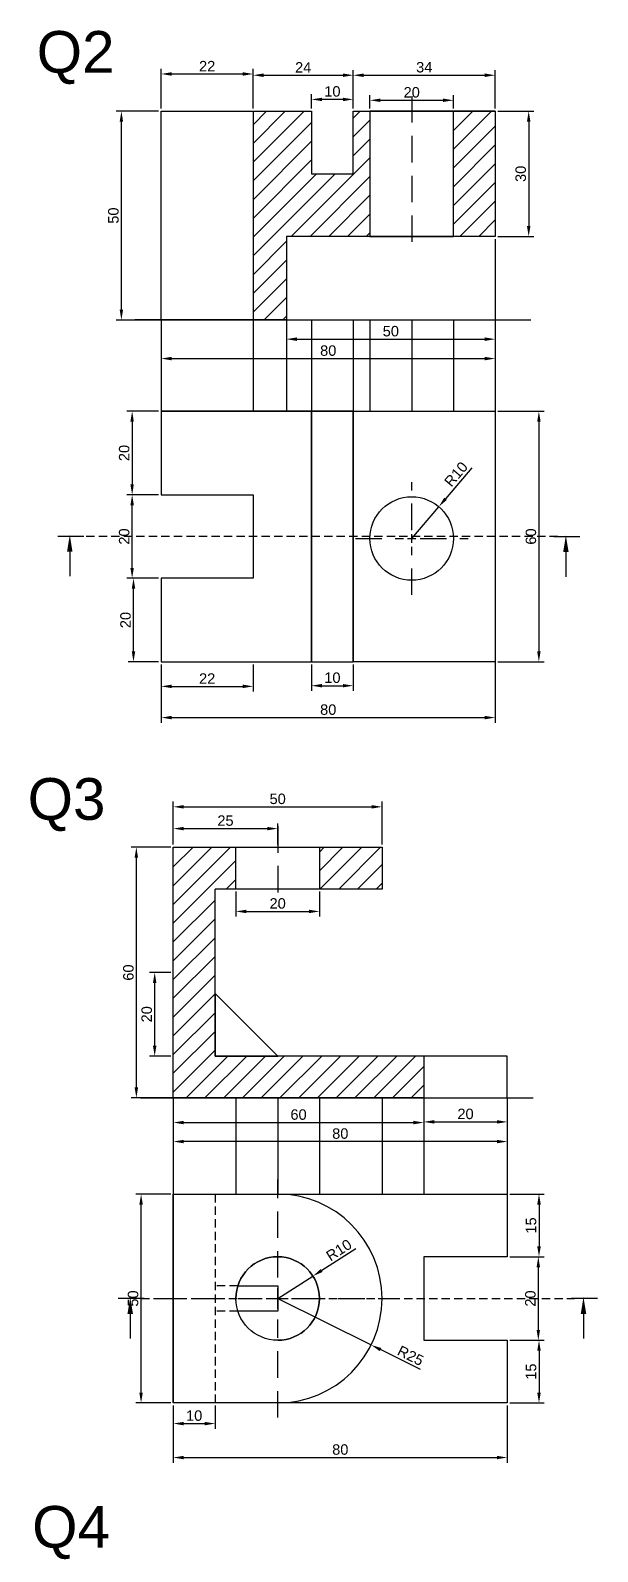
# Model space of a CAD drawing. Header units: millimetres. Extents: x 137 to 7220, y 7466 to 9893.
# Drawn here: x 2355.1 to 2491, y 9204.1 to 9568.4 of the extents above; entities that cross this region are included whole.
import ezdxf
from ezdxf import colors
from ezdxf.entities.mleader import LeaderData, LeaderLine
from ezdxf.math import Vec2, Vec3

# ---------------------------------------------------------------- set-up
doc = ezdxf.new("R2010")
doc.units = ezdxf.units.MM
doc.header["$PDMODE"] = 35
doc.header["$PDSIZE"] = 3
doc.linetypes.add('DASHED2', pattern=[9.525, 6.35, -3.175])
doc.linetypes.add('JIS_02_2.0', pattern=[3, 2, -1])
for name, color, linetype in [('Center Line', 3, 'DASHED2'), ('Dimensions', 1, 'Continuous'), ('Hidden Line', 50, 'JIS_02_2.0'), ('Projection', 140, 'Continuous'), ('Text', 7, 'Continuous')]:
    doc.layers.add(name, color=color, linetype=linetype)
doc.layers.add('Object', color=7, linetype='Continuous', lineweight=30)
doc.styles.get("Standard").update_dxf_attribs({"font": 'arial.ttf'})
doc.dimstyles.new('ISO-25', dxfattribs={"dimtxt": 2.5, "dimasz": 2.5, "dimexe": 1.25, "dimexo": 0.625, "dimtad": 1, "dimdec": 0, "dimtxsty": 'Standard', "dimcen": 2.5, "dimadec": 0, "dimazin": 0, "dimtfac": 1, "dimtdec": 0, "dimtmove": 0, "dimatfit": 3, "dimfxl": 1, "dimarcsym": 0})
pattern_1 = [(45, (2359.9666, 7753.6995), (-2.245064, 2.245064), [])]

# ---------------------------------------------------------------- blocks, each defined once
blk = doc.blocks.new('*U675')
at = {"layer": 'Center Line', "color": 0, "transparency": 16777216}
for p, q in [((0, 5), (0, 28.5)), ((-28.5, 0), (-5, 0)), ((5, 0), (28.5, 0)), ((0, -28.5), (0, -5))]:
    blk.add_line(p, q, dxfattribs=at)
at = {"layer": 'Center Line', "color": 0, "linetype": 'Continuous', "transparency": 16777216}
for p, q in [((-2.5, 0), (2.5, 0)), ((0, -2.5), (0, 2.5))]:
    blk.add_line(p, q, dxfattribs=at)
blk = doc.blocks.new('*U676')
at = {"layer": 'Center Line', "color": 0, "transparency": 16777216}
for p, q in [((0, 2), (0, 13.5)), ((-13.5, 0), (-2, 0)), ((2, 0), (13.5, 0)), ((0, -13.5), (0, -2))]:
    blk.add_line(p, q, dxfattribs=at)
at = {"layer": 'Center Line', "color": 0, "linetype": 'Continuous', "transparency": 16777216}
for p, q in [((-1, 0), (1, 0)), ((0, -1), (0, 1))]:
    blk.add_line(p, q, dxfattribs=at)
blk = doc.blocks.new('*D702')
at = {"layer": 'Defpoints', "color": 0, "transparency": 16777216}
for p in [(2452.91, 9454.34), (2446.43, 9446.73)]:
    blk.add_point(p, dxfattribs=at)
at = {"layer": 'Dimensions', "color": 0, "lineweight": -2, "transparency": 16777216}
for p, q in [((2460.84, 9463.63), (2454.53, 9456.24)), ((2446.43, 9446.73), (2452.91, 9454.34))]:
    blk.add_line(p, q, dxfattribs=at)
at = {"layer": 'Dimensions', "color": 0, "transparency": 16777216}
blk.add_solid([(2454.22, 9456.51), (2454.85, 9455.97), (2452.91, 9454.34)], dxfattribs=at)
at = {"layer": 'Dimensions', "color": 0, "transparency": 16777216, "insert": (2457.05, 9462.12), "char_height": 2.5, "attachment_point": 5, "rotation": 49.553}
blk.add_mtext('R10', dxfattribs=at)
blk = doc.blocks.new('*D703')
at = {"layer": 'Defpoints', "color": 0, "transparency": 16777216}
for p in [(2414.32, 9264.73), (2436.71, 9253.62)]:
    blk.add_point(p, dxfattribs=at)
at = {"layer": 'Dimensions', "color": 0, "lineweight": -2, "transparency": 16777216}
for p, q in [((2414.32, 9264.73), (2436.71, 9253.62)), ((2448.56, 9247.74), (2438.95, 9252.51))]:
    blk.add_line(p, q, dxfattribs=at)
at = {"layer": 'Dimensions', "color": 0, "transparency": 16777216}
blk.add_solid([(2439.14, 9252.88), (2438.77, 9252.13), (2436.71, 9253.62)], dxfattribs=at)
at = {"layer": 'Dimensions', "color": 0, "transparency": 16777216, "insert": (2446.16, 9251.05), "char_height": 2.5, "attachment_point": 5, "rotation": 333.596}
blk.add_mtext('R25', dxfattribs=at)
blk = doc.blocks.new('*D704')
at = {"layer": 'Defpoints', "color": 0, "transparency": 16777216}
for p in [(2422.76, 9270.11), (2414.32, 9264.73)]:
    blk.add_point(p, dxfattribs=at)
at = {"layer": 'Dimensions', "color": 0, "lineweight": -2, "transparency": 16777216}
for p, q in [((2433.06, 9276.67), (2424.86, 9271.45)), ((2414.32, 9264.73), (2422.76, 9270.11))]:
    blk.add_line(p, q, dxfattribs=at)
at = {"layer": 'Dimensions', "color": 0, "transparency": 16777216}
blk.add_solid([(2424.64, 9271.8), (2425.09, 9271.1), (2422.76, 9270.11)], dxfattribs=at)
at = {"layer": 'Dimensions', "color": 0, "transparency": 16777216, "insert": (2429, 9276.33), "char_height": 2.5, "attachment_point": 5, "rotation": 32.4821}
blk.add_mtext('R10', dxfattribs=at)
blk = doc.blocks.new('*D755')
at = {"layer": 'Defpoints', "color": 0, "transparency": 16777216}
for p in [(2466.43, 9519.05), (2386.43, 9499.05), (2466.43, 9489.81)]:
    blk.add_point(p, dxfattribs=at)
at = {"layer": 'Dimensions', "color": 0, "lineweight": -2, "transparency": 16777216}
for p, q in [((2466.43, 9518.43), (2466.43, 9488.56)), ((2386.43, 9498.43), (2386.43, 9488.56)), ((2388.93, 9489.81), (2463.93, 9489.81))]:
    blk.add_line(p, q, dxfattribs=at)
at = {"layer": 'Dimensions', "color": 0, "transparency": 16777216}
for points in [[(2388.93, 9490.23), (2388.93, 9489.39), (2386.43, 9489.81)], [(2463.93, 9490.23), (2463.93, 9489.39), (2466.43, 9489.81)]]:
    blk.add_solid(points, dxfattribs=at)
at = {"layer": 'Dimensions', "color": 0, "transparency": 16777216, "insert": (2426.43, 9491.71), "char_height": 2.5, "attachment_point": 5}
blk.add_mtext('80', dxfattribs=at)
blk = doc.blocks.new('*D756')
at = {"layer": 'Defpoints', "color": 0, "transparency": 16777216}
for p in [(2376.89, 9549.05), (2386.43, 9549.05), (2386.43, 9499.05)]:
    blk.add_point(p, dxfattribs=at)
at = {"layer": 'Dimensions', "color": 0, "lineweight": -2, "transparency": 16777216}
for p, q in [((2385.8, 9549.05), (2375.64, 9549.05)), ((2376.89, 9501.55), (2376.89, 9546.55)), ((2385.8, 9499.05), (2375.64, 9499.05))]:
    blk.add_line(p, q, dxfattribs=at)
at = {"layer": 'Dimensions', "color": 0, "transparency": 16777216}
for points in [[(2376.47, 9546.55), (2377.3, 9546.55), (2376.89, 9549.05)], [(2376.47, 9501.55), (2377.3, 9501.55), (2376.89, 9499.05)]]:
    blk.add_solid(points, dxfattribs=at)
at = {"layer": 'Dimensions', "color": 0, "transparency": 16777216, "insert": (2374.98, 9524.05), "char_height": 2.5, "attachment_point": 5, "rotation": 90}
blk.add_mtext('50', dxfattribs=at)
blk = doc.blocks.new('*D757')
at = {"layer": 'Defpoints', "color": 0, "transparency": 16777216}
for p in [(2408.43, 9557.96), (2386.43, 9549.05), (2408.43, 9549.05)]:
    blk.add_point(p, dxfattribs=at)
at = {"layer": 'Dimensions', "color": 0, "lineweight": -2, "transparency": 16777216}
for p, q in [((2386.43, 9549.68), (2386.43, 9559.21)), ((2408.43, 9549.68), (2408.43, 9559.21)), ((2388.93, 9557.96), (2405.93, 9557.96))]:
    blk.add_line(p, q, dxfattribs=at)
at = {"layer": 'Dimensions', "color": 0, "transparency": 16777216}
for points in [[(2388.93, 9558.38), (2388.93, 9557.55), (2386.43, 9557.96)], [(2405.93, 9558.38), (2405.93, 9557.55), (2408.43, 9557.96)]]:
    blk.add_solid(points, dxfattribs=at)
at = {"layer": 'Dimensions', "color": 0, "transparency": 16777216, "insert": (2397.43, 9559.84), "char_height": 2.5, "attachment_point": 5}
blk.add_mtext('22', dxfattribs=at)
blk = doc.blocks.new('*D758')
at = {"layer": 'Defpoints', "color": 0, "transparency": 16777216}
for p in [(2466.43, 9557.66), (2432.43, 9549.05), (2466.43, 9549.05)]:
    blk.add_point(p, dxfattribs=at)
at = {"layer": 'Dimensions', "color": 0, "lineweight": -2, "transparency": 16777216}
for p, q in [((2432.43, 9549.68), (2432.43, 9558.91)), ((2466.43, 9549.68), (2466.43, 9558.91)), ((2434.93, 9557.66), (2463.93, 9557.66))]:
    blk.add_line(p, q, dxfattribs=at)
at = {"layer": 'Dimensions', "color": 0, "transparency": 16777216}
for points in [[(2434.93, 9558.08), (2434.93, 9557.24), (2432.43, 9557.66)], [(2463.93, 9558.08), (2463.93, 9557.24), (2466.43, 9557.66)]]:
    blk.add_solid(points, dxfattribs=at)
at = {"layer": 'Dimensions', "color": 0, "transparency": 16777216, "insert": (2449.43, 9559.56), "char_height": 2.5, "attachment_point": 5}
blk.add_mtext('34', dxfattribs=at)
blk = doc.blocks.new('*D759')
at = {"layer": 'Defpoints', "color": 0, "transparency": 16777216}
for p in [(2456.43, 9551.66), (2436.43, 9549.05), (2456.43, 9549.05)]:
    blk.add_point(p, dxfattribs=at)
at = {"layer": 'Dimensions', "color": 0, "lineweight": -2, "transparency": 16777216}
for p, q in [((2436.43, 9549.68), (2436.43, 9552.91)), ((2438.93, 9551.66), (2453.93, 9551.66)), ((2456.43, 9549.68), (2456.43, 9552.91))]:
    blk.add_line(p, q, dxfattribs=at)
at = {"layer": 'Dimensions', "color": 0, "transparency": 16777216}
for points in [[(2438.93, 9552.08), (2438.93, 9551.25), (2436.43, 9551.66)], [(2453.93, 9552.08), (2453.93, 9551.25), (2456.43, 9551.66)]]:
    blk.add_solid(points, dxfattribs=at)
at = {"layer": 'Dimensions', "color": 0, "transparency": 16777216, "insert": (2446.43, 9553.56), "char_height": 2.5, "attachment_point": 5}
blk.add_mtext('20', dxfattribs=at)
blk = doc.blocks.new('*D760')
at = {"layer": 'Defpoints', "color": 0, "transparency": 16777216}
for p in [(2422.43, 9551.87), (2422.43, 9549.05), (2432.43, 9549.05)]:
    blk.add_point(p, dxfattribs=at)
at = {"layer": 'Dimensions', "color": 0, "lineweight": -2, "transparency": 16777216}
for p, q in [((2422.43, 9549.68), (2422.43, 9553.12)), ((2429.93, 9551.87), (2424.93, 9551.87)), ((2432.43, 9549.68), (2432.43, 9553.12))]:
    blk.add_line(p, q, dxfattribs=at)
at = {"layer": 'Dimensions', "color": 0, "transparency": 16777216}
for points in [[(2424.93, 9552.28), (2424.93, 9551.45), (2422.43, 9551.87)], [(2429.93, 9552.28), (2429.93, 9551.45), (2432.43, 9551.87)]]:
    blk.add_solid(points, dxfattribs=at)
at = {"layer": 'Dimensions', "color": 0, "transparency": 16777216, "insert": (2427.43, 9553.77), "char_height": 2.5, "attachment_point": 5}
blk.add_mtext('10', dxfattribs=at)
blk = doc.blocks.new('*D684')
at = {"layer": 'Defpoints', "color": 0, "transparency": 16777216}
for p in [(2432.43, 9557.66), (2408.43, 9549.05), (2432.43, 9549.05)]:
    blk.add_point(p, dxfattribs=at)
at = {"layer": 'Dimensions', "color": 0, "lineweight": -2, "transparency": 16777216}
for p, q in [((2408.43, 9549.68), (2408.43, 9558.91)), ((2432.43, 9549.68), (2432.43, 9558.91)), ((2410.93, 9557.66), (2429.93, 9557.66))]:
    blk.add_line(p, q, dxfattribs=at)
at = {"layer": 'Dimensions', "color": 0, "transparency": 16777216}
for points in [[(2410.93, 9558.08), (2410.93, 9557.24), (2408.43, 9557.66)], [(2429.93, 9558.08), (2429.93, 9557.24), (2432.43, 9557.66)]]:
    blk.add_solid(points, dxfattribs=at)
at = {"layer": 'Dimensions', "color": 0, "transparency": 16777216, "insert": (2420.43, 9559.54), "char_height": 2.5, "attachment_point": 5}
blk.add_mtext('24', dxfattribs=at)
blk = doc.blocks.new('*D685')
at = {"layer": 'Defpoints', "color": 0, "transparency": 16777216}
for p in [(2466.43, 9549.05), (2466.43, 9519.05), (2474.45, 9519.05)]:
    blk.add_point(p, dxfattribs=at)
at = {"layer": 'Dimensions', "color": 0, "lineweight": -2, "transparency": 16777216}
for p, q in [((2467.05, 9549.05), (2475.7, 9549.05)), ((2474.45, 9546.55), (2474.45, 9521.55)), ((2467.05, 9519.05), (2475.7, 9519.05))]:
    blk.add_line(p, q, dxfattribs=at)
at = {"layer": 'Dimensions', "color": 0, "transparency": 16777216}
for points in [[(2474.03, 9546.55), (2474.87, 9546.55), (2474.45, 9549.05)], [(2474.03, 9521.55), (2474.87, 9521.55), (2474.45, 9519.05)]]:
    blk.add_solid(points, dxfattribs=at)
at = {"layer": 'Dimensions', "color": 0, "transparency": 16777216, "insert": (2472.55, 9534.05), "char_height": 2.5, "attachment_point": 5, "rotation": 90}
blk.add_mtext('30', dxfattribs=at)
blk = doc.blocks.new('*D761')
at = {"layer": 'Defpoints', "color": 0, "transparency": 16777216}
for p in [(2466.43, 9519.05), (2416.43, 9499.05), (2466.43, 9494.46)]:
    blk.add_point(p, dxfattribs=at)
at = {"layer": 'Dimensions', "color": 0, "lineweight": -2, "transparency": 16777216}
for p, q in [((2466.43, 9518.43), (2466.43, 9493.21)), ((2416.43, 9498.43), (2416.43, 9493.21)), ((2418.93, 9494.46), (2463.93, 9494.46))]:
    blk.add_line(p, q, dxfattribs=at)
at = {"layer": 'Dimensions', "color": 0, "transparency": 16777216}
for points in [[(2418.93, 9494.88), (2418.93, 9494.04), (2416.43, 9494.46)], [(2463.93, 9494.88), (2463.93, 9494.04), (2466.43, 9494.46)]]:
    blk.add_solid(points, dxfattribs=at)
at = {"layer": 'Dimensions', "color": 0, "transparency": 16777216, "insert": (2441.43, 9496.36), "char_height": 2.5, "attachment_point": 5}
blk.add_mtext('50', dxfattribs=at)
blk = doc.blocks.new('*D762')
at = {"layer": 'Defpoints', "color": 0, "transparency": 16777216}
for p in [(2466.43, 9477.2), (2466.43, 9417.2), (2476.89, 9417.2)]:
    blk.add_point(p, dxfattribs=at)
at = {"layer": 'Dimensions', "color": 0, "lineweight": -2, "transparency": 16777216}
for p, q in [((2467.05, 9477.2), (2478.14, 9477.2)), ((2476.89, 9474.7), (2476.89, 9419.7)), ((2467.05, 9417.2), (2478.14, 9417.2))]:
    blk.add_line(p, q, dxfattribs=at)
at = {"layer": 'Dimensions', "color": 0, "transparency": 16777216}
for points in [[(2476.48, 9474.7), (2477.31, 9474.7), (2476.89, 9477.2)], [(2476.48, 9419.7), (2477.31, 9419.7), (2476.89, 9417.2)]]:
    blk.add_solid(points, dxfattribs=at)
at = {"layer": 'Dimensions', "color": 0, "transparency": 16777216, "insert": (2474.99, 9447.2), "char_height": 2.5, "attachment_point": 5, "rotation": 90}
blk.add_mtext('60', dxfattribs=at)
blk = doc.blocks.new('*D763')
at = {"layer": 'Defpoints', "color": 0, "transparency": 16777216}
for p in [(2386.43, 9417.2), (2466.43, 9417.2), (2466.43, 9403.84)]:
    blk.add_point(p, dxfattribs=at)
at = {"layer": 'Dimensions', "color": 0, "lineweight": -2, "transparency": 16777216}
for p, q in [((2386.43, 9416.57), (2386.43, 9402.59)), ((2466.43, 9416.57), (2466.43, 9402.59)), ((2388.93, 9403.84), (2463.93, 9403.84))]:
    blk.add_line(p, q, dxfattribs=at)
at = {"layer": 'Dimensions', "color": 0, "transparency": 16777216}
for points in [[(2388.93, 9404.26), (2388.93, 9403.43), (2386.43, 9403.84)], [(2463.93, 9404.26), (2463.93, 9403.43), (2466.43, 9403.84)]]:
    blk.add_solid(points, dxfattribs=at)
at = {"layer": 'Dimensions', "color": 0, "transparency": 16777216, "insert": (2426.43, 9405.74), "char_height": 2.5, "attachment_point": 5}
blk.add_mtext('80', dxfattribs=at)
blk = doc.blocks.new('*D764')
at = {"layer": 'Defpoints', "color": 0, "transparency": 16777216}
for p in [(2379.78, 9437.2), (2386.43, 9437.2), (2386.43, 9417.2)]:
    blk.add_point(p, dxfattribs=at)
at = {"layer": 'Dimensions', "color": 0, "lineweight": -2, "transparency": 16777216}
for p, q in [((2385.8, 9437.2), (2378.53, 9437.2)), ((2379.78, 9419.7), (2379.78, 9434.7)), ((2385.8, 9417.2), (2378.53, 9417.2))]:
    blk.add_line(p, q, dxfattribs=at)
at = {"layer": 'Dimensions', "color": 0, "transparency": 16777216}
for points in [[(2379.37, 9434.7), (2380.2, 9434.7), (2379.78, 9437.2)], [(2379.37, 9419.7), (2380.2, 9419.7), (2379.78, 9417.2)]]:
    blk.add_solid(points, dxfattribs=at)
at = {"layer": 'Dimensions', "color": 0, "transparency": 16777216, "insert": (2377.88, 9427.2), "char_height": 2.5, "attachment_point": 5, "rotation": 90}
blk.add_mtext('20', dxfattribs=at)
blk = doc.blocks.new('*D765')
at = {"layer": 'Defpoints', "color": 0, "transparency": 16777216}
for p in [(2379.46, 9457.2), (2386.43, 9457.2), (2386.43, 9437.2)]:
    blk.add_point(p, dxfattribs=at)
at = {"layer": 'Dimensions', "color": 0, "lineweight": -2, "transparency": 16777216}
for p, q in [((2385.8, 9457.2), (2378.21, 9457.2)), ((2379.46, 9439.7), (2379.46, 9454.7)), ((2385.8, 9437.2), (2378.21, 9437.2))]:
    blk.add_line(p, q, dxfattribs=at)
at = {"layer": 'Dimensions', "color": 0, "transparency": 16777216}
for points in [[(2379.04, 9454.7), (2379.87, 9454.7), (2379.46, 9457.2)], [(2379.04, 9439.7), (2379.87, 9439.7), (2379.46, 9437.2)]]:
    blk.add_solid(points, dxfattribs=at)
at = {"layer": 'Dimensions', "color": 0, "transparency": 16777216, "insert": (2377.56, 9447.2), "char_height": 2.5, "attachment_point": 5, "rotation": 90}
blk.add_mtext('20', dxfattribs=at)
blk = doc.blocks.new('*D766')
at = {"layer": 'Defpoints', "color": 0, "transparency": 16777216}
for p in [(2386.43, 9477.2), (2379.46, 9457.2), (2386.43, 9457.2)]:
    blk.add_point(p, dxfattribs=at)
at = {"layer": 'Dimensions', "color": 0, "lineweight": -2, "transparency": 16777216}
for p, q in [((2385.8, 9477.2), (2378.21, 9477.2)), ((2379.46, 9474.7), (2379.46, 9459.7)), ((2385.8, 9457.2), (2378.21, 9457.2))]:
    blk.add_line(p, q, dxfattribs=at)
at = {"layer": 'Dimensions', "color": 0, "transparency": 16777216}
for points in [[(2379.04, 9474.7), (2379.87, 9474.7), (2379.46, 9477.2)], [(2379.04, 9459.7), (2379.87, 9459.7), (2379.46, 9457.2)]]:
    blk.add_solid(points, dxfattribs=at)
at = {"layer": 'Dimensions', "color": 0, "transparency": 16777216, "insert": (2377.56, 9467.2), "char_height": 2.5, "attachment_point": 5, "rotation": 90}
blk.add_mtext('20', dxfattribs=at)
blk = doc.blocks.new('*D767')
at = {"layer": 'Defpoints', "color": 0, "transparency": 16777216}
for p in [(2386.43, 9417.2), (2408.43, 9417.2), (2408.43, 9411.32)]:
    blk.add_point(p, dxfattribs=at)
at = {"layer": 'Dimensions', "color": 0, "lineweight": -2, "transparency": 16777216}
for p, q in [((2386.43, 9416.57), (2386.43, 9410.07)), ((2408.43, 9416.57), (2408.43, 9410.07)), ((2388.93, 9411.32), (2405.93, 9411.32))]:
    blk.add_line(p, q, dxfattribs=at)
at = {"layer": 'Dimensions', "color": 0, "transparency": 16777216}
for points in [[(2388.93, 9411.74), (2388.93, 9410.9), (2386.43, 9411.32)], [(2405.93, 9411.74), (2405.93, 9410.9), (2408.43, 9411.32)]]:
    blk.add_solid(points, dxfattribs=at)
at = {"layer": 'Dimensions', "color": 0, "transparency": 16777216, "insert": (2397.43, 9413.2), "char_height": 2.5, "attachment_point": 5}
blk.add_mtext('22', dxfattribs=at)
blk = doc.blocks.new('*D768')
at = {"layer": 'Defpoints', "color": 0, "transparency": 16777216}
for p in [(2422.43, 9417.2), (2432.43, 9417.2), (2432.43, 9411.48)]:
    blk.add_point(p, dxfattribs=at)
at = {"layer": 'Dimensions', "color": 0, "lineweight": -2, "transparency": 16777216}
for p, q in [((2422.43, 9416.57), (2422.43, 9410.23)), ((2432.43, 9416.57), (2432.43, 9410.23)), ((2424.93, 9411.48), (2429.93, 9411.48))]:
    blk.add_line(p, q, dxfattribs=at)
at = {"layer": 'Dimensions', "color": 0, "transparency": 16777216}
for points in [[(2424.93, 9411.9), (2424.93, 9411.07), (2422.43, 9411.48)], [(2429.93, 9411.9), (2429.93, 9411.07), (2432.43, 9411.48)]]:
    blk.add_solid(points, dxfattribs=at)
at = {"layer": 'Dimensions', "color": 0, "transparency": 16777216, "insert": (2427.43, 9413.38), "char_height": 2.5, "attachment_point": 5}
blk.add_mtext('10', dxfattribs=at)
blk = doc.blocks.new('*D769')
at = {"layer": 'Defpoints', "color": 0, "transparency": 16777216}
for p in [(2389.32, 9312.79), (2469.32, 9312.79), (2389.32, 9302.32)]:
    blk.add_point(p, dxfattribs=at)
at = {"layer": 'Dimensions', "color": 0, "lineweight": -2, "transparency": 16777216}
for p, q in [((2389.32, 9312.17), (2389.32, 9301.07)), ((2469.32, 9312.17), (2469.32, 9301.07)), ((2466.82, 9302.32), (2391.82, 9302.32))]:
    blk.add_line(p, q, dxfattribs=at)
at = {"layer": 'Dimensions', "color": 0, "transparency": 16777216}
for points in [[(2391.82, 9302.74), (2391.82, 9301.9), (2389.32, 9302.32)], [(2466.82, 9302.74), (2466.82, 9301.9), (2469.32, 9302.32)]]:
    blk.add_solid(points, dxfattribs=at)
at = {"layer": 'Dimensions', "color": 0, "transparency": 16777216, "insert": (2429.32, 9304.22), "char_height": 2.5, "attachment_point": 5}
blk.add_mtext('80', dxfattribs=at)
blk = doc.blocks.new('*D770')
at = {"layer": 'Defpoints', "color": 0, "transparency": 16777216}
for p in [(2389.32, 9312.79), (2449.32, 9312.79), (2449.32, 9306.87)]:
    blk.add_point(p, dxfattribs=at)
at = {"layer": 'Dimensions', "color": 0, "lineweight": -2, "transparency": 16777216}
for p, q in [((2389.32, 9312.17), (2389.32, 9305.62)), ((2449.32, 9312.17), (2449.32, 9305.62)), ((2391.82, 9306.87), (2446.82, 9306.87))]:
    blk.add_line(p, q, dxfattribs=at)
at = {"layer": 'Dimensions', "color": 0, "transparency": 16777216}
for points in [[(2391.82, 9307.29), (2391.82, 9306.45), (2389.32, 9306.87)], [(2446.82, 9307.29), (2446.82, 9306.45), (2449.32, 9306.87)]]:
    blk.add_solid(points, dxfattribs=at)
at = {"layer": 'Dimensions', "color": 0, "transparency": 16777216, "insert": (2419.32, 9308.77), "char_height": 2.5, "attachment_point": 5}
blk.add_mtext('60', dxfattribs=at)
blk = doc.blocks.new('*D686')
at = {"layer": 'Defpoints', "color": 0, "transparency": 16777216}
for p in [(2449.32, 9312.79), (2469.32, 9312.79), (2469.32, 9307.03)]:
    blk.add_point(p, dxfattribs=at)
at = {"layer": 'Dimensions', "color": 0, "lineweight": -2, "transparency": 16777216}
for p, q in [((2449.32, 9312.17), (2449.32, 9305.78)), ((2469.32, 9312.17), (2469.32, 9305.78)), ((2451.82, 9307.03), (2466.82, 9307.03))]:
    blk.add_line(p, q, dxfattribs=at)
at = {"layer": 'Dimensions', "color": 0, "transparency": 16777216}
for points in [[(2451.82, 9307.45), (2451.82, 9306.62), (2449.32, 9307.03)], [(2466.82, 9307.45), (2466.82, 9306.62), (2469.32, 9307.03)]]:
    blk.add_solid(points, dxfattribs=at)
at = {"layer": 'Dimensions', "color": 0, "transparency": 16777216, "insert": (2459.32, 9308.93), "char_height": 2.5, "attachment_point": 5}
blk.add_mtext('20', dxfattribs=at)
blk = doc.blocks.new('*D771')
at = {"layer": 'Defpoints', "color": 0, "transparency": 16777216}
for p in [(2380.47, 9372.79), (2389.32, 9372.79), (2389.32, 9312.79)]:
    blk.add_point(p, dxfattribs=at)
at = {"layer": 'Dimensions', "color": 0, "lineweight": -2, "transparency": 16777216}
for p, q in [((2388.69, 9372.79), (2379.22, 9372.79)), ((2380.47, 9315.29), (2380.47, 9370.29)), ((2388.69, 9312.79), (2379.22, 9312.79))]:
    blk.add_line(p, q, dxfattribs=at)
at = {"layer": 'Dimensions', "color": 0, "transparency": 16777216}
for points in [[(2380.05, 9370.29), (2380.88, 9370.29), (2380.47, 9372.79)], [(2380.05, 9315.29), (2380.88, 9315.29), (2380.47, 9312.79)]]:
    blk.add_solid(points, dxfattribs=at)
at = {"layer": 'Dimensions', "color": 0, "transparency": 16777216, "insert": (2378.57, 9342.79), "char_height": 2.5, "attachment_point": 5, "rotation": 90}
blk.add_mtext('60', dxfattribs=at)
blk = doc.blocks.new('*D772')
at = {"layer": 'Defpoints', "color": 0, "transparency": 16777216}
for p in [(2439.32, 9382.47), (2389.32, 9372.79), (2439.32, 9372.79)]:
    blk.add_point(p, dxfattribs=at)
at = {"layer": 'Dimensions', "color": 0, "lineweight": -2, "transparency": 16777216}
for p, q in [((2389.32, 9373.42), (2389.32, 9383.72)), ((2439.32, 9373.42), (2439.32, 9383.72)), ((2391.82, 9382.47), (2436.82, 9382.47))]:
    blk.add_line(p, q, dxfattribs=at)
at = {"layer": 'Dimensions', "color": 0, "transparency": 16777216}
for points in [[(2391.82, 9382.89), (2391.82, 9382.06), (2389.32, 9382.47)], [(2436.82, 9382.89), (2436.82, 9382.06), (2439.32, 9382.47)]]:
    blk.add_solid(points, dxfattribs=at)
at = {"layer": 'Dimensions', "color": 0, "transparency": 16777216, "insert": (2414.32, 9384.37), "char_height": 2.5, "attachment_point": 5}
blk.add_mtext('50', dxfattribs=at)
blk = doc.blocks.new('*D773')
at = {"layer": 'Defpoints', "color": 0, "transparency": 16777216}
for p in [(2404.32, 9362.79), (2424.32, 9362.79), (2424.32, 9357.43)]:
    blk.add_point(p, dxfattribs=at)
at = {"layer": 'Dimensions', "color": 0, "lineweight": -2, "transparency": 16777216}
for p, q in [((2404.32, 9362.17), (2404.32, 9356.18)), ((2424.32, 9362.17), (2424.32, 9356.18)), ((2406.82, 9357.43), (2421.82, 9357.43))]:
    blk.add_line(p, q, dxfattribs=at)
at = {"layer": 'Dimensions', "color": 0, "transparency": 16777216}
for points in [[(2406.82, 9357.84), (2406.82, 9357.01), (2404.32, 9357.43)], [(2421.82, 9357.84), (2421.82, 9357.01), (2424.32, 9357.43)]]:
    blk.add_solid(points, dxfattribs=at)
at = {"layer": 'Dimensions', "color": 0, "transparency": 16777216, "insert": (2414.32, 9359.33), "char_height": 2.5, "attachment_point": 5}
blk.add_mtext('20', dxfattribs=at)
blk = doc.blocks.new('*D774')
at = {"layer": 'Defpoints', "color": 0, "transparency": 16777216}
for p in [(2414.32, 9377.26), (2389.32, 9372.79), (2414.32, 9372.79)]:
    blk.add_point(p, dxfattribs=at)
at = {"layer": 'Dimensions', "color": 0, "lineweight": -2, "transparency": 16777216}
for p, q in [((2389.32, 9373.42), (2389.32, 9378.51)), ((2391.82, 9377.26), (2411.82, 9377.26)), ((2414.32, 9373.42), (2414.32, 9378.51))]:
    blk.add_line(p, q, dxfattribs=at)
at = {"layer": 'Dimensions', "color": 0, "transparency": 16777216}
for points in [[(2391.82, 9377.68), (2391.82, 9376.84), (2389.32, 9377.26)], [(2411.82, 9377.68), (2411.82, 9376.84), (2414.32, 9377.26)]]:
    blk.add_solid(points, dxfattribs=at)
at = {"layer": 'Dimensions', "color": 0, "transparency": 16777216, "insert": (2401.82, 9379.16), "char_height": 2.5, "attachment_point": 5}
blk.add_mtext('25', dxfattribs=at)
blk = doc.blocks.new('*D775')
at = {"layer": 'Defpoints', "color": 0, "transparency": 16777216}
for p in [(2384.86, 9342.79), (2389.32, 9342.79), (2389.32, 9322.79)]:
    blk.add_point(p, dxfattribs=at)
at = {"layer": 'Dimensions', "color": 0, "lineweight": -2, "transparency": 16777216}
for p, q in [((2388.69, 9342.79), (2383.61, 9342.79)), ((2384.86, 9325.29), (2384.86, 9340.29)), ((2388.69, 9322.79), (2383.61, 9322.79))]:
    blk.add_line(p, q, dxfattribs=at)
at = {"layer": 'Dimensions', "color": 0, "transparency": 16777216}
for points in [[(2384.44, 9340.29), (2385.28, 9340.29), (2384.86, 9342.79)], [(2384.44, 9325.29), (2385.28, 9325.29), (2384.86, 9322.79)]]:
    blk.add_solid(points, dxfattribs=at)
at = {"layer": 'Dimensions', "color": 0, "transparency": 16777216, "insert": (2382.96, 9332.79), "char_height": 2.5, "attachment_point": 5, "rotation": 90}
blk.add_mtext('20', dxfattribs=at)
blk = doc.blocks.new('*D776')
at = {"layer": 'Defpoints', "color": 0, "transparency": 16777216}
for p in [(2381.6, 9289.73), (2389.32, 9289.73), (2389.32, 9239.73)]:
    blk.add_point(p, dxfattribs=at)
at = {"layer": 'Dimensions', "color": 0, "lineweight": -2, "transparency": 16777216}
for p, q in [((2388.69, 9289.73), (2380.35, 9289.73)), ((2381.6, 9242.23), (2381.6, 9287.23)), ((2388.69, 9239.73), (2380.35, 9239.73))]:
    blk.add_line(p, q, dxfattribs=at)
at = {"layer": 'Dimensions', "color": 0, "transparency": 16777216}
for points in [[(2381.18, 9287.23), (2382.01, 9287.23), (2381.6, 9289.73)], [(2381.18, 9242.23), (2382.01, 9242.23), (2381.6, 9239.73)]]:
    blk.add_solid(points, dxfattribs=at)
at = {"layer": 'Dimensions', "color": 0, "transparency": 16777216, "insert": (2379.69, 9264.73), "char_height": 2.5, "attachment_point": 5, "rotation": 90}
blk.add_mtext('50', dxfattribs=at)
blk = doc.blocks.new('*D777')
at = {"layer": 'Defpoints', "color": 0, "transparency": 16777216}
for p in [(2389.32, 9239.73), (2469.32, 9239.73), (2469.32, 9226.66)]:
    blk.add_point(p, dxfattribs=at)
at = {"layer": 'Dimensions', "color": 0, "lineweight": -2, "transparency": 16777216}
for p, q in [((2389.32, 9239.11), (2389.32, 9225.41)), ((2469.32, 9239.11), (2469.32, 9225.41)), ((2391.82, 9226.66), (2466.82, 9226.66))]:
    blk.add_line(p, q, dxfattribs=at)
at = {"layer": 'Dimensions', "color": 0, "transparency": 16777216}
for points in [[(2391.82, 9227.07), (2391.82, 9226.24), (2389.32, 9226.66)], [(2466.82, 9227.07), (2466.82, 9226.24), (2469.32, 9226.66)]]:
    blk.add_solid(points, dxfattribs=at)
at = {"layer": 'Dimensions', "color": 0, "transparency": 16777216, "insert": (2429.32, 9228.56), "char_height": 2.5, "attachment_point": 5}
blk.add_mtext('80', dxfattribs=at)
blk = doc.blocks.new('*D778')
at = {"layer": 'Defpoints', "color": 0, "transparency": 16777216}
for p in [(2469.32, 9289.73), (2469.32, 9274.73), (2476.92, 9274.73)]:
    blk.add_point(p, dxfattribs=at)
at = {"layer": 'Dimensions', "color": 0, "lineweight": -2, "transparency": 16777216}
for p, q in [((2469.94, 9289.73), (2478.17, 9289.73)), ((2476.92, 9287.23), (2476.92, 9277.23)), ((2469.94, 9274.73), (2478.17, 9274.73))]:
    blk.add_line(p, q, dxfattribs=at)
at = {"layer": 'Dimensions', "color": 0, "transparency": 16777216}
for points in [[(2476.5, 9287.23), (2477.34, 9287.23), (2476.92, 9289.73)], [(2476.5, 9277.23), (2477.34, 9277.23), (2476.92, 9274.73)]]:
    blk.add_solid(points, dxfattribs=at)
at = {"layer": 'Dimensions', "color": 0, "transparency": 16777216, "insert": (2475.02, 9282.23), "char_height": 2.5, "attachment_point": 5, "rotation": 90}
blk.add_mtext('15', dxfattribs=at)
blk = doc.blocks.new('*D779')
at = {"layer": 'Defpoints', "color": 0, "transparency": 16777216}
for p in [(2469.32, 9274.73), (2469.32, 9254.73), (2476.76, 9254.73)]:
    blk.add_point(p, dxfattribs=at)
at = {"layer": 'Dimensions', "color": 0, "lineweight": -2, "transparency": 16777216}
for p, q in [((2469.94, 9274.73), (2478.01, 9274.73)), ((2476.76, 9272.23), (2476.76, 9257.23)), ((2469.94, 9254.73), (2478.01, 9254.73))]:
    blk.add_line(p, q, dxfattribs=at)
at = {"layer": 'Dimensions', "color": 0, "transparency": 16777216}
for points in [[(2476.34, 9272.23), (2477.17, 9272.23), (2476.76, 9274.73)], [(2476.34, 9257.23), (2477.17, 9257.23), (2476.76, 9254.73)]]:
    blk.add_solid(points, dxfattribs=at)
at = {"layer": 'Dimensions', "color": 0, "transparency": 16777216, "insert": (2474.86, 9264.73), "char_height": 2.5, "attachment_point": 5, "rotation": 90}
blk.add_mtext('20', dxfattribs=at)
blk = doc.blocks.new('*D780')
at = {"layer": 'Defpoints', "color": 0, "transparency": 16777216}
for p in [(2469.32, 9254.73), (2469.32, 9239.73), (2476.92, 9239.73)]:
    blk.add_point(p, dxfattribs=at)
at = {"layer": 'Dimensions', "color": 0, "lineweight": -2, "transparency": 16777216}
for p, q in [((2469.94, 9254.73), (2478.17, 9254.73)), ((2476.92, 9252.23), (2476.92, 9242.23)), ((2469.94, 9239.73), (2478.17, 9239.73))]:
    blk.add_line(p, q, dxfattribs=at)
at = {"layer": 'Dimensions', "color": 0, "transparency": 16777216}
for points in [[(2476.5, 9252.23), (2477.34, 9252.23), (2476.92, 9254.73)], [(2476.5, 9242.23), (2477.34, 9242.23), (2476.92, 9239.73)]]:
    blk.add_solid(points, dxfattribs=at)
at = {"layer": 'Dimensions', "color": 0, "transparency": 16777216, "insert": (2475.02, 9247.23), "char_height": 2.5, "attachment_point": 5, "rotation": 90}
blk.add_mtext('15', dxfattribs=at)
blk = doc.blocks.new('*D781')
at = {"layer": 'Defpoints', "color": 0, "transparency": 16777216}
for p in [(2389.32, 9239.73), (2399.32, 9239.73), (2399.32, 9234.79)]:
    blk.add_point(p, dxfattribs=at)
at = {"layer": 'Dimensions', "color": 0, "lineweight": -2, "transparency": 16777216}
for p, q in [((2389.32, 9239.11), (2389.32, 9233.54)), ((2399.32, 9239.11), (2399.32, 9233.54)), ((2391.82, 9234.79), (2396.82, 9234.79))]:
    blk.add_line(p, q, dxfattribs=at)
at = {"layer": 'Dimensions', "color": 0, "transparency": 16777216}
for points in [[(2391.82, 9235.2), (2391.82, 9234.37), (2389.32, 9234.79)], [(2396.82, 9235.2), (2396.82, 9234.37), (2399.32, 9234.79)]]:
    blk.add_solid(points, dxfattribs=at)
at = {"layer": 'Dimensions', "color": 0, "transparency": 16777216, "insert": (2394.32, 9236.69), "char_height": 2.5, "attachment_point": 5}
blk.add_mtext('10', dxfattribs=at)

msp = doc.modelspace()

# ---------------------------------------------------------------- hatches: boundary and pattern name
at = {"layer": 'Object'}
h = msp.add_hatch(dxfattribs=at)
h.set_pattern_fill('ANSI31', color=256)
h.set_pattern_definition([(45, (2306.5824, 7751.1995), (-2.245064, 2.245064), [])])
h.paths.add_polyline_path([(2436.425, 9519.053), (2436.425, 9549.053), (2432.425, 9549.053), (2432.425, 9534.053), (2422.425, 9534.053), (2422.425, 9549.053), (2408.425, 9549.053), (2408.425, 9499.053), (2416.425, 9499.053), (2416.425, 9519.053)])
h.paths.add_polyline_path([(2456.425, 9519.053), (2466.425, 9519.053), (2466.425, 9549.053), (2456.425, 9549.053)])
h = msp.add_hatch(dxfattribs=at)
h.set_pattern_fill('ANSI31', color=256)
h.set_pattern_definition(pattern_1)
h.paths.add_polyline_path([(2389.32, 9312.794), (2449.32, 9312.794), (2449.32, 9322.794), (2399.32, 9322.794), (2399.32, 9337.794), (2399.32, 9362.794), (2404.32, 9362.794), (2404.32, 9372.794), (2389.32, 9372.794)])
h = msp.add_hatch(dxfattribs=at)
h.set_pattern_fill('ANSI31', color=256)
h.set_pattern_definition(pattern_1)
h.paths.add_polyline_path([(2424.32, 9362.794), (2439.32, 9362.794), (2439.32, 9372.794), (2424.32, 9372.794)])

# ---------------------------------------------------------------- linework, layer by layer
at = {"layer": 'Center Line'}
for p, q in [((2446.425, 9552.658), (2446.425, 9515.823)), ((2414.32, 9377.839), (2414.32, 9358.717))]:
    msp.add_line(p, q, dxfattribs=at)
at = {"layer": 'Hidden Line'}
for p, q in [((2481.442, 9447.198), (2367.912, 9447.198)), ((2399.32, 9289.735), (2399.32, 9239.735)), ((2404.78, 9267.735), (2399.32, 9267.735)), ((2381.596, 9264.735), (2485.444, 9264.735)), ((2404.78, 9261.735), (2399.32, 9261.735))]:
    msp.add_line(p, q, dxfattribs=at)
at = {"layer": 'Object'}
for p, q in [((2386.425, 9499.053), (2386.425, 9549.053)), ((2386.425, 9549.053), (2408.425, 9549.053)), ((2386.425, 9549.053), (2386.425, 9549.053)), ((2386.425, 9549.053), (2408.425, 9549.053)), ((2408.425, 9549.053), (2422.425, 9549.053)), ((2408.425, 9549.053), (2408.425, 9499.053)), ((2422.425, 9549.053), (2422.425, 9534.053)), ((2432.425, 9534.053), (2432.425, 9549.053)), ((2432.425, 9549.053), (2466.425, 9549.053)), ((2446.425, 9549.053), (2436.425, 9549.053)), ((2436.425, 9549.053), (2436.425, 9519.053)), ((2466.425, 9549.053), (2446.425, 9549.053)), ((2456.425, 9519.053), (2456.425, 9549.053)), ((2466.425, 9549.053), (2466.425, 9519.053)), ((2422.425, 9534.053), (2432.425, 9534.053)), ((2466.425, 9519.053), (2416.425, 9519.053)), ((2416.425, 9519.053), (2416.425, 9499.053)), ((2436.425, 9519.053), (2456.425, 9519.053)), ((2386.425, 9499.053), (2380.126, 9499.053)), ((2380.126, 9499.053), (2474.993, 9499.053)), ((2416.425, 9499.053), (2386.425, 9499.053)), ((2386.425, 9477.198), (2386.425, 9457.198)), ((2422.425, 9477.198), (2386.425, 9477.198)), ((2386.425, 9477.198), (2422.425, 9477.198)), ((2422.425, 9423.198), (2422.425, 9477.198)), ((2422.425, 9477.198), (2422.425, 9417.198)), ((2432.425, 9477.198), (2422.425, 9477.198)), ((2422.425, 9477.198), (2432.425, 9477.198)), ((2432.425, 9417.198), (2432.425, 9477.198)), ((2432.425, 9477.198), (2466.425, 9477.198)), ((2466.425, 9477.198), (2466.425, 9417.198)), ((2386.425, 9457.198), (2408.425, 9457.198)), ((2408.425, 9457.198), (2408.425, 9437.198)), ((2361.667, 9447.313), (2367.897, 9447.313)), ((2480.507, 9447.21), (2486.738, 9447.21)), ((2408.425, 9437.198), (2386.425, 9437.198)), ((2386.425, 9437.198), (2386.425, 9417.198)), ((2422.425, 9417.198), (2422.425, 9423.198)), ((2386.425, 9417.198), (2408.425, 9417.198)), ((2408.425, 9417.198), (2422.425, 9417.198)), ((2422.425, 9417.198), (2432.425, 9417.198)), ((2466.425, 9417.198), (2432.425, 9417.198)), ((2389.32, 9312.794), (2389.32, 9372.794)), ((2389.32, 9372.794), (2414.32, 9372.794)), ((2404.32, 9362.794), (2404.32, 9372.794)), ((2414.32, 9372.794), (2439.32, 9372.794)), ((2414.32, 9372.794), (2424.32, 9372.794)), ((2424.32, 9372.794), (2424.32, 9362.794)), ((2439.32, 9372.794), (2439.32, 9362.794)), ((2399.32, 9322.794), (2399.32, 9362.794)), ((2439.32, 9362.794), (2399.32, 9362.794)), ((2424.32, 9362.794), (2404.32, 9362.794)), ((2399.32, 9322.794), (2399.32, 9337.794)), ((2399.32, 9337.794), (2399.32, 9322.794)), ((2414.32, 9322.794), (2399.32, 9337.794)), ((2469.32, 9322.794), (2399.32, 9322.794)), ((2399.32, 9322.794), (2414.32, 9322.794)), ((2469.32, 9322.794), (2449.32, 9322.794)), ((2449.32, 9322.794), (2449.32, 9312.794)), ((2469.32, 9312.794), (2469.32, 9322.794)), ((2449.32, 9312.794), (2381.478, 9312.794)), ((2381.478, 9312.794), (2475.491, 9312.794)), ((2389.32, 9312.794), (2469.32, 9312.794)), ((2389.32, 9289.735), (2469.32, 9289.735)), ((2389.32, 9239.735), (2389.32, 9289.735)), ((2389.32, 9289.735), (2399.32, 9289.735)), ((2469.32, 9289.735), (2469.32, 9274.735)), ((2469.32, 9274.735), (2449.32, 9274.735)), ((2449.32, 9274.735), (2449.32, 9254.735)), ((2404.78, 9267.735), (2414.32, 9267.735)), ((2414.32, 9267.735), (2414.32, 9263.969)), ((2376.149, 9264.809), (2382.38, 9264.809)), ((2414.32, 9264.735), (2414.32, 9261.735)), ((2484.723, 9264.809), (2490.954, 9264.809)), ((2414.32, 9261.735), (2404.78, 9261.735)), ((2449.32, 9254.735), (2469.32, 9254.735)), ((2469.32, 9254.735), (2469.32, 9239.735)), ((2469.32, 9239.735), (2389.32, 9239.735))]:
    msp.add_line(p, q, dxfattribs=at)
for centre in [(2446.425, 9446.728), (2414.32, 9264.735)]:
    msp.add_circle(centre, 10, dxfattribs=at)
for radius, end in [(25, 90), (10, 180)]:
    msp.add_arc((2414.32, 9264.735), radius, 270, end, dxfattribs=at)
at = {"layer": 'Projection'}
for p, q in [((2386.425, 9499.053), (2386.425, 9457.198)), ((2408.425, 9499.053), (2408.425, 9477.198)), ((2416.425, 9499.053), (2416.425, 9477.198)), ((2422.425, 9499.053), (2422.425, 9417.198)), ((2432.425, 9499.053), (2432.425, 9417.198)), ((2436.425, 9499.053), (2436.425, 9477.198)), ((2446.425, 9499.053), (2446.425, 9477.198)), ((2456.425, 9499.053), (2456.425, 9477.198)), ((2466.425, 9499.053), (2466.425, 9415.779)), ((2408.425, 9457.198), (2408.425, 9437.198)), ((2386.425, 9437.198), (2386.425, 9423.936)), ((2389.32, 9312.794), (2389.32, 9239.735)), ((2404.32, 9312.794), (2404.32, 9289.735)), ((2414.32, 9312.794), (2414.32, 9289.735)), ((2424.32, 9312.794), (2424.32, 9289.735)), ((2439.32, 9312.794), (2439.32, 9289.735)), ((2449.32, 9312.794), (2449.32, 9289.735)), ((2469.32, 9312.794), (2469.32, 9274.735)), ((2449.32, 9274.735), (2449.32, 9254.735)), ((2469.32, 9254.735), (2469.32, 9239.735))]:
    msp.add_line(p, q, dxfattribs=at)

# ---------------------------------------------------------------- block references
at = {"layer": 'Center Line'}
for name, p in [('*U676', (2446.425, 9446.728)), ('*U675', (2414.32, 9264.735))]:
    msp.add_blockref(name, p, dxfattribs=at)

# ---------------------------------------------------------------- texts
at = {"layer": 'Text'}
for s, p in [('Q2', (2356.602, 9558.243)), ('Q3', (2354.43, 9379.359)), ('Q4', (2355.508, 9205.055))]:
    msp.add_text(s, height=10, dxfattribs=at).set_placement(p)

# ---------------------------------------------------------------- dimensions: what is measured, and where the dimension line sits
at = {"layer": 'Dimensions'}
for base, p1, p2, picture, middle in [((2408.425, 9557.964), (2386.425, 9549.053), (2408.425, 9549.053), '*D757', (2397.425, 9557.964)), ((2466.425, 9403.843), (2386.425, 9417.198), (2466.425, 9417.198), '*D763', (2426.425, 9403.843)), ((2439.32, 9382.473), (2389.32, 9372.794), (2439.32, 9372.794), '*D772', (2414.32, 9382.473))]:
    dim = msp.add_linear_dim(base=base, p1=p1, p2=p2, dimstyle='ISO-25', dxfattribs=at)
    dim.commit()
    dim.dimension.update_dxf_attribs({"geometry": picture, "text_midpoint": middle, "dimtype": 160})
for base, p1, p2, picture, middle in [((2432.425, 9557.659), (2408.425, 9549.053), (2432.425, 9549.053), '*D684', (2420.425, 9559.54)), ((2466.425, 9557.659), (2432.425, 9549.053), (2466.425, 9549.053), '*D758', (2449.425, 9559.562)), ((2422.425, 9551.866), (2432.425, 9549.053), (2422.425, 9549.053), '*D760', (2427.425, 9553.767)), ((2456.425, 9551.662), (2436.425, 9549.053), (2456.425, 9549.053), '*D759', (2446.425, 9553.564)), ((2466.425, 9489.811), (2386.425, 9499.053), (2466.425, 9519.053), '*D755', (2426.425, 9491.713)), ((2466.425, 9494.459), (2416.425, 9499.053), (2466.425, 9519.053), '*D761', (2441.425, 9496.36)), ((2408.425, 9411.321), (2386.425, 9417.198), (2408.425, 9417.198), '*D767', (2397.425, 9413.201)), ((2432.425, 9411.483), (2422.425, 9417.198), (2432.425, 9417.198), '*D768', (2427.425, 9413.385)), ((2414.32, 9377.26), (2389.32, 9372.794), (2414.32, 9372.794), '*D774', (2401.82, 9379.161)), ((2424.32, 9357.427), (2404.32, 9362.794), (2424.32, 9362.794), '*D773', (2414.32, 9359.329)), ((2389.32, 9302.319), (2469.32, 9312.794), (2389.32, 9312.794), '*D769', (2429.32, 9304.22)), ((2449.32, 9306.871), (2389.32, 9312.794), (2449.32, 9312.794), '*D770', (2419.32, 9308.772)), ((2469.32, 9307.033), (2449.32, 9312.794), (2469.32, 9312.794), '*D686', (2459.32, 9308.935)), ((2469.32, 9226.657), (2389.32, 9239.735), (2469.32, 9239.735), '*D777', (2429.32, 9228.559)), ((2399.32, 9234.785), (2389.32, 9239.735), (2399.32, 9239.735), '*D781', (2394.32, 9236.687))]:
    dim = msp.add_linear_dim(base=base, p1=p1, p2=p2, dimstyle='ISO-25', dxfattribs=at)
    dim.commit()
    dim.dimension.update_dxf_attribs({"geometry": picture, "text_midpoint": middle})
for base, p1, p2, picture, middle in [((2376.886, 9549.053), (2386.425, 9499.053), (2386.425, 9549.053), '*D756', (2374.985, 9524.053)), ((2474.449, 9519.053), (2466.425, 9549.053), (2466.425, 9519.053), '*D685', (2472.546, 9534.053)), ((2379.458, 9457.198), (2386.425, 9477.198), (2386.425, 9457.198), '*D766', (2377.556, 9467.198)), ((2476.893, 9417.198), (2466.425, 9477.198), (2466.425, 9417.198), '*D762', (2474.992, 9447.198)), ((2379.458, 9457.198), (2386.425, 9437.198), (2386.425, 9457.198), '*D765', (2377.556, 9447.198)), ((2379.783, 9437.198), (2386.425, 9417.198), (2386.425, 9437.198), '*D764', (2377.882, 9427.198)), ((2380.466, 9372.794), (2389.32, 9312.794), (2389.32, 9372.794), '*D771', (2378.565, 9342.794)), ((2384.858, 9342.794), (2389.32, 9322.794), (2389.32, 9342.794), '*D775', (2382.957, 9332.794)), ((2381.596, 9289.735), (2389.32, 9239.735), (2389.32, 9289.735), '*D776', (2379.695, 9264.735)), ((2476.92, 9274.735), (2469.32, 9289.735), (2469.32, 9274.735), '*D778', (2475.018, 9282.235)), ((2476.757, 9254.735), (2469.32, 9274.735), (2469.32, 9254.735), '*D779', (2474.856, 9264.735)), ((2476.92, 9239.735), (2469.32, 9254.735), (2469.32, 9239.735), '*D780', (2475.018, 9247.235))]:
    dim = msp.add_linear_dim(base=base, p1=p1, p2=p2, angle=90, dimstyle='ISO-25', dxfattribs=at)
    dim.commit()
    dim.dimension.update_dxf_attribs({"geometry": picture, "text_midpoint": middle})
for center, mpoint, picture, middle in [((2446.425, 9446.728), (2452.913, 9454.338), '*D702', (2457.05, 9462.122)), ((2414.32, 9264.735), (2422.755, 9270.105), '*D704', (2428.995, 9276.332))]:
    dim = msp.add_radius_dim(center=center, mpoint=mpoint, dimstyle='ISO-25', dxfattribs=at)
    dim.commit()
    dim.dimension.update_dxf_attribs({"geometry": picture, "text_midpoint": middle})
dim = msp.add_radius_dim(center=(2414.32, 9264.735), mpoint=(2436.712, 9253.617), dimstyle='ISO-25', dxfattribs=at)
dim.commit()
dim.dimension.update_dxf_attribs({"geometry": '*D703', "text_midpoint": (2445.312, 9249.348), "dimtype": 164})

# ---------------------------------------------------------------- leaders
at = {"layer": 'Object'}
ml = msp.add_multileader_mtext('Standard', dxfattribs=at)
ml.set_content('', color=256)
ml.set_leader_properties()
ml.build(insert=Vec2(0, 0))
ml.multileader.update_dxf_attribs({"has_dogleg": 0, "dogleg_length": 0})
ctx = ml.context
ctx.base_point, ctx.plane_origin = Vec3(2364.52, 9437.684), Vec3(2364.52, 9447.564)
notes = []
notes.append((ctx, [(0, (1, 1, 0), (2364.52, 9437.684), (1, 0), 0, [(0, [(2364.52, 9447.564)], 0, [])])]))
ctx.mtext.insert, ctx.mtext.flow_direction = Vec3(2366.52, 9439.684), 5
ml = msp.add_multileader_mtext('Standard', dxfattribs=at)
ml.set_content('', color=256)
ml.set_leader_properties()
ml.build(insert=Vec2(0, 0))
ml.multileader.update_dxf_attribs({"has_dogleg": 0, "dogleg_length": 0})
ctx = ml.context
ctx.base_point, ctx.plane_origin = Vec3(2483.36, 9437.581), Vec3(2483.36, 9447.461)
notes.append((ctx, [(0, (1, 1, 0), (2483.36, 9437.581), (1, 0), 0, [(0, [(2483.36, 9447.461)], 0, [])])]))
ctx.mtext.insert, ctx.mtext.flow_direction = Vec3(2485.36, 9439.581), 5
ml = msp.add_multileader_mtext('Standard', dxfattribs=at)
ml.set_content('', color=256)
ml.set_leader_properties()
ml.build(insert=Vec2(0, 0))
ml.multileader.update_dxf_attribs({"has_dogleg": 0, "dogleg_length": 0})
ctx = ml.context
ctx.base_point, ctx.plane_origin = Vec3(2379.002, 9255.18), Vec3(2379.002, 9265.06)
notes.append((ctx, [(0, (1, 1, 0), (2379.002, 9255.18), (1, 0), 0, [(0, [(2379.002, 9265.06)], 0, [])])]))
ctx.mtext.insert, ctx.mtext.flow_direction = Vec3(2381.002, 9257.18), 5
ml = msp.add_multileader_mtext('Standard', dxfattribs=at)
ml.set_content('', color=256)
ml.set_leader_properties()
ml.build(insert=Vec2(0, 0))
ml.multileader.update_dxf_attribs({"has_dogleg": 0, "dogleg_length": 0})
ctx = ml.context
ctx.base_point, ctx.plane_origin = Vec3(2487.576, 9255.18), Vec3(2487.576, 9265.06)
notes.append((ctx, [(0, (1, 1, 0), (2487.576, 9255.18), (1, 0), 0, [(0, [(2487.576, 9265.06)], 0, [])])]))
ctx.mtext.insert, ctx.mtext.flow_direction = Vec3(2489.576, 9257.18), 5
for ctx, leaders in notes:
    for number, flags, end, landing, length, lines in leaders:
        leader = LeaderData()
        leader.index, (leader.has_last_leader_line, leader.has_dogleg_vector, leader.attachment_direction) = number, flags
        leader.last_leader_point, leader.dogleg_vector, leader.dogleg_length = Vec3(end), Vec3(landing), length
        for number, points, colour, breaks in lines:
            line = LeaderLine()
            line.index, line.vertices, line.color, line.breaks = number, Vec3.list(points), colors.encode_raw_color(colour), breaks
            leader.lines.append(line)
        ctx.leaders.append(leader)

doc.saveas('drawing.dxf')
